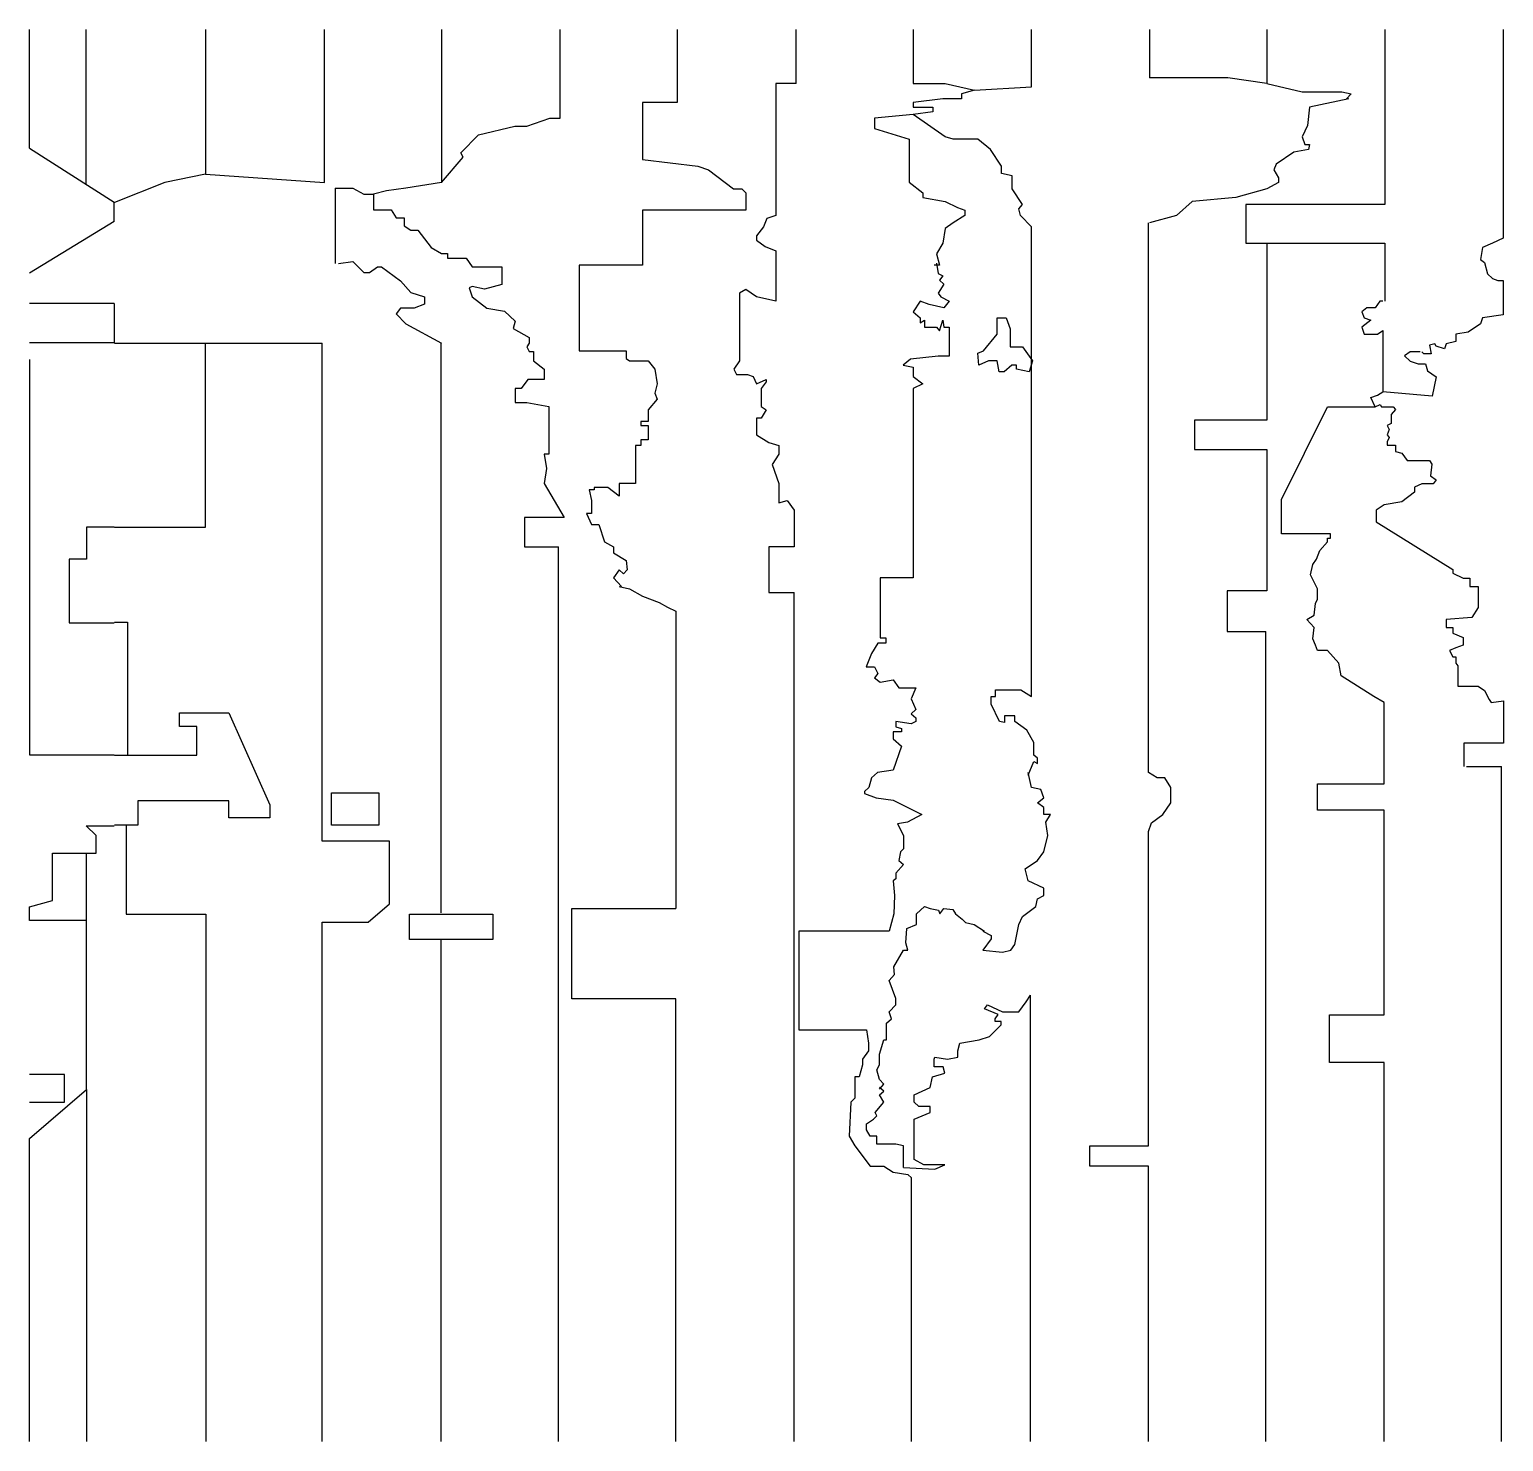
# Model space of a CAD drawing. Header units: metres. Extents: x 0 to 14290, y 0 to 7122.
# Drawn here: x 0 to 7434, y 0 to 7122 of the extents above; entities that cross this region are included whole.
import ezdxf

# ---------------------------------------------------------------- set-up
doc = ezdxf.new("R2010")
doc.units = ezdxf.units.M

msp = doc.modelspace()

# ---------------------------------------------------------------- linework, layer by layer
at = {"layer": 'BLOCK_2'}
for p, q in [((0, 6524.1), (0, 7122)), ((283.8, 7122), (283.8, 6342)), ((888, 7122), (888, 6392)), ((1488, 6350), (1488, 7122)), ((2078, 7122), (2078, 6350)), ((2676, 6674), (2676, 7122)), ((3266, 7122), (3266, 6754)), ((3866, 6850), (3866, 7122)), ((4456, 7122), (4456, 6850)), ((5053, 6833), (5053, 7122)), ((5648, 7122), (5648, 6878)), ((6240, 7122), (6240, 6850)), ((6836, 7122), (6836, 6239)), ((7432, 7122), (7432, 6070)), ((3866, 6850), (3764, 6850)), ((3764, 6850), (3764, 6184)), ((4456, 6850), (4618, 6850)), ((4618, 6850), (4766, 6816)), ((6044, 6878), (5648, 6878)), ((6240, 6850), (6044, 6878)), ((6240, 6850), (6418, 6807)), ((4606, 6772), (4456, 6754)), ((4680, 6772), (4606, 6772)), ((4700, 6772), (4680, 6772)), ((4766, 6816), (4700, 6798)), ((4700, 6798), (4700, 6772)), ((4766, 6816), (5053, 6833)), ((6418, 6807), (6618, 6807)), ((6654, 6772), (6456, 6730)), ((6618, 6807), (6666, 6798)), ((6666, 6798), (6642, 6772)), ((3266, 6754), (3092, 6754)), ((3092, 6754), (3092, 6466)), ((4456, 6694), (4262, 6674)), ((4456, 6754), (4456, 6730)), ((4456, 6730), (4556, 6730)), ((4556, 6706), (4456, 6694)), ((4617.5, 6580), (4456, 6694)), ((4556, 6730), (4556, 6706)), ((6456, 6730), (6446, 6637)), ((2264, 6590), (2448, 6634)), ((2448, 6634), (2508, 6634)), ((2508, 6634), (2624, 6674)), ((2624, 6674), (2676, 6674)), ((4262, 6674), (4262, 6622)), ((4262, 6622), (4436, 6568)), ((6446, 6637), (6418, 6580)), ((2176, 6500), (2264, 6590)), ((4436, 6568), (4436, 6352)), ((4658, 6568), (4617.5, 6580)), ((4782, 6568), (4658, 6568)), ((4846, 6517), (4782, 6568)), ((6418, 6580), (6432, 6542.5)), ((6432, 6542.5), (6456, 6542.5)), ((6456, 6542.5), (6451, 6517)), ((0, 6524.1), (427.8, 6250.9)), ((2078, 6350), (2188, 6478)), ((2188, 6478), (2176, 6500)), ((4903, 6432), (4846, 6517)), ((6376, 6504), (6288, 6442)), ((6451, 6517), (6376, 6504)), ((3092, 6466), (3370, 6432)), ((3370, 6432), (3424, 6414)), ((3424, 6414), (3550, 6318)), ((4903, 6396), (4903, 6432)), ((4956, 6384), (4903, 6396)), ((6288, 6442), (6276, 6414)), ((6276, 6414), (6300, 6374)), ((682, 6350), (428, 6250)), ((888, 6392), (682, 6350)), ((888, 6392), (1488, 6350)), ((1542, 6322), (1542, 5942)), ((1542, 6322), (1630, 6322)), ((1630, 6322), (1686, 6292)), ((1898, 6322), (1800, 6308)), ((2078, 6350), (1898, 6322)), ((4436, 6352), (4506, 6298)), ((4956, 6318), (4956, 6384)), ((6300, 6351), (6240, 6318)), ((6300, 6374), (6300, 6351)), ((427.8, 6153), (427.8, 6250.9)), ((1686, 6292), (1735, 6292)), ((1800, 6308), (1735, 6292)), ((1735, 6292), (1735, 6212)), ((3550, 6318), (3592, 6318)), ((3592, 6318), (3612, 6298)), ((3612, 6298), (3612, 6210)), ((4506, 6298), (4506, 6274)), ((4506, 6274), (4618, 6254)), ((4618, 6254), (4680, 6224)), ((5008, 6239), (4956, 6318)), ((5864, 6254), (5784, 6184)), ((6084, 6274), (5864, 6254)), ((6240, 6318), (6084, 6274)), ((1735, 6212), (1824, 6212)), ((1824, 6212), (1850, 6172)), ((1850, 6172), (1890, 6172)), ((1890, 6172), (1890, 6132)), ((3612, 6210), (3092, 6210)), ((3092, 6210), (3092, 5934)), ((3764, 6184), (3718, 6168)), ((4718, 6184), (4658, 6147)), ((4680, 6224), (4718, 6210)), ((4718, 6210), (4718, 6184)), ((4990, 6217), (5008, 6239)), ((4998, 6184), (4990, 6217)), ((5053, 6126), (4998, 6184)), ((5784, 6184), (5648, 6147)), ((6836, 6239), (6134, 6239)), ((6134, 6239), (6134, 6044)), ((427.8, 6153), (0, 5892.4)), ((1890, 6132), (1924, 6110)), ((1924, 6110), (1958, 6110)), ((1958, 6110), (2026, 6022)), ((3702, 6126), (3666, 6082)), ((3718, 6168), (3702, 6126)), ((4618, 6118), (4606, 6044)), ((4658, 6147), (4618, 6118)), ((5053, 3758), (5053, 6126)), ((5644, 3374), (5644, 6147)), ((2026, 6022), (2078, 5992)), ((3666, 6082), (3666, 6060)), ((3666, 6060), (3710, 6028)), ((3710, 6028), (3764, 6006)), ((4606, 6044), (4574, 5990)), ((6134, 6044), (6240, 6044)), ((6240, 6044), (6240, 5152)), ((6240, 6044), (6836, 6044)), ((6836, 6044), (6836, 5752)), ((7328, 6022), (7318, 5962)), ((7378, 6044), (7328, 6022)), ((7432, 6070), (7378, 6044)), ((1558, 5942), (1630, 5952)), ((1630, 5952), (1686, 5896)), ((2078, 5992), (2108, 5992)), ((2108, 5992), (2108, 5968)), ((2108, 5968), (2202, 5968)), ((2202, 5968), (2232, 5924)), ((3764, 6006), (3764, 5752)), ((4574, 5990), (4590, 5934)), ((7318, 5962), (7338, 5946)), ((1686, 5896), (1714, 5896)), ((1714, 5896), (1756, 5924)), ((1756, 5924), (1776, 5924)), ((1776, 5924), (1872, 5854)), ((2232, 5924), (2382, 5924)), ((2382, 5924), (2382, 5836)), ((3092, 5934), (2772, 5934)), ((2772, 5934), (2772, 5502)), ((4590, 5934), (4562, 5934)), ((4574, 5944), (4582, 5892)), ((4582, 5892), (4606, 5879)), ((4606, 5879), (4590, 5858)), ((7338, 5946), (7353, 5890)), ((7353, 5890), (7378, 5866)), ((1872, 5854), (1924, 5796)), ((2232, 5825), (2217, 5818.5)), ((2217, 5818.5), (2232, 5774)), ((2294, 5812), (2232, 5825)), ((2382, 5836), (2294, 5812)), ((3612, 5810), (3580, 5792)), ((3666, 5774), (3612, 5810)), ((4612, 5838), (4582, 5792)), ((4590, 5858), (4612, 5838)), ((7378, 5866), (7405, 5856)), ((7405, 5856), (7432, 5856)), ((7432, 5856), (7432, 5683)), ((427.8, 5740), (0, 5740)), ((427.8, 5740), (427.8, 5541.7)), ((1924, 5796), (1992, 5774)), ((1992, 5736), (1940, 5716)), ((1992, 5774), (1992, 5736)), ((2232, 5774), (2307, 5716)), ((3580, 5792), (3580, 5450)), ((3764, 5752), (3666, 5774)), ((4492, 5752), (4456, 5698)), ((4537, 5735), (4492, 5752)), ((4612, 5718), (4537, 5735)), ((4582, 5792), (4597, 5774)), ((4597, 5774), (4638, 5752)), ((4638, 5752), (4612, 5718)), ((6810, 5752), (6786, 5718)), ((6826, 5752), (6810, 5752)), ((1872, 5716), (1850, 5688)), ((1850, 5688), (1898, 5638)), ((1940, 5716), (1872, 5716)), ((2307, 5716), (2396, 5702)), ((2396, 5702), (2450, 5650)), ((2450, 5650), (2440, 5614)), ((4456, 5698), (4492, 5668)), ((4492, 5668), (4492, 5642)), ((4492, 5642), (4514.5, 5655)), ((4514.5, 5655), (4514.5, 5621)), ((4589.5, 5602), (4606, 5655)), ((4606, 5655), (4612, 5621)), ((4880, 5586), (4880, 5668)), ((4880, 5668), (4926, 5668)), ((4926, 5668), (4946, 5611.5)), ((6744, 5718), (6720, 5698)), ((6720, 5698), (6732, 5668)), ((6765, 5655), (6720, 5621)), ((6732, 5668), (6765, 5655)), ((6786, 5718), (6744, 5718)), ((7328, 5668), (7318, 5638)), ((7432, 5683), (7328, 5668)), ((1898, 5638), (2078, 5540)), ((2440, 5614), (2520, 5568)), ((4514.5, 5621), (4574, 5621)), ((4574, 5621), (4589.5, 5602)), ((4612, 5621), (4638, 5621)), ((4638, 5621), (4638, 5474)), ((4812, 5502), (4880, 5586)), ((4946, 5611.5), (4946, 5522)), ((6720, 5621), (6732, 5586)), ((6732, 5586), (6798, 5586)), ((6798, 5586), (6826, 5603.5)), ((6826, 5603.5), (6826, 5294)), ((7256, 5594.7), (7194, 5586)), ((7194, 5586), (7194, 5548)), ((7318, 5638), (7256, 5594.7)), ((427.8, 5541.7), (0, 5541.7)), ((428, 5540), (886, 5540)), ((886, 5540), (886, 4610)), ((886, 5540), (1476, 5540)), ((1476, 3028), (1476, 5540)), ((2076, 2666), (2076, 5540)), ((2520, 5540), (2508, 5522)), ((2508, 5522), (2520, 5498)), ((2520, 5568), (2520, 5540)), ((2772, 5502), (3010, 5502)), ((3010, 5502), (3010, 5462)), ((4782, 5490), (4812, 5502)), ((4946, 5522), (5008, 5522)), ((5008, 5522), (5058, 5450)), ((7087, 5536), (7060, 5530)), ((7060, 5530), (7069, 5486)), ((7094, 5524), (7087, 5536)), ((7136, 5512), (7094, 5524)), ((7145.1, 5536), (7136, 5512)), ((7194, 5548), (7145.1, 5536)), ((0, 5458), (0, 3464)), ((2520, 5498), (2542, 5498)), ((2542, 5498), (2542, 5450)), ((2542, 5450), (2596, 5408)), ((3010, 5462), (3026, 5450)), ((3026, 5450), (3120, 5450)), ((3120, 5450), (3154, 5408)), ((3580, 5450), (3552, 5408)), ((4444, 5459.5), (4406, 5429)), ((4406, 5429), (4456, 5418.5)), ((4582, 5474), (4444, 5459.5)), ((4638, 5474), (4582, 5474)), ((4788, 5429), (4782, 5490)), ((4836, 5450), (4788, 5429)), ((4880, 5450), (4836, 5450)), ((4890, 5395), (4880, 5450)), ((4954, 5429), (4916, 5395)), ((4977, 5429), (4954, 5429)), ((4977, 5408), (4977, 5429)), ((5058, 5450), (5042, 5395)), ((6964, 5496), (6935, 5476)), ((6935, 5476), (6964, 5448.8)), ((7014, 5496), (6964, 5496)), ((6964, 5448.8), (7003.5, 5436)), ((7003.5, 5436), (7014, 5436)), ((7014, 5436), (7041, 5436)), ((7032, 5486), (7022, 5496)), ((7069, 5486), (7032, 5486)), ((7041, 5436), (7050.5, 5400)), ((2514, 5356), (2480, 5312)), ((2596, 5356), (2514, 5356)), ((2596, 5408), (2596, 5356)), ((3154, 5408), (3166, 5334)), ((3552, 5408), (3566, 5382)), ((3566, 5382), (3622, 5382)), ((3622, 5382), (3650, 5371)), ((3650, 5371), (3666, 5334)), ((3666, 5334), (3715, 5356)), ((3715, 5356), (3715, 5345)), ((4456, 5418.5), (4456, 5371)), ((4456, 5371), (4506, 5334)), ((4916, 5395), (4890, 5395)), ((5042, 5395), (4977, 5408)), ((7050.5, 5400), (7094, 5370)), ((7094, 5370), (7073.5, 5272)), ((2480, 5312), (2450, 5312)), ((2450, 5312), (2450, 5240)), ((3166, 5334), (3154, 5288)), ((3154, 5288), (3166, 5258)), ((3715, 5345), (3690.5, 5311)), ((3690.5, 5311), (3690.5, 5220)), ((4506, 5334), (4456, 5311)), ((4456, 5311), (4456, 4356)), ((6798, 5278), (6826, 5294)), ((7073.5, 5272), (6826, 5294)), ((2450, 5240), (2508, 5240)), ((2508, 5240), (2620, 5220)), ((2620, 5220), (2620, 4980)), ((3166, 5258), (3120, 5204)), ((3120, 5204), (3120, 5144)), ((3690.5, 5220), (3715, 5204)), ((3715, 5204), (3690.5, 5162)), ((6314, 4752), (6546, 5218)), ((6546, 5218), (6786, 5218)), ((6765, 5266), (6798, 5278)), ((6786, 5218), (6765, 5266)), ((6786, 5218), (6812, 5230)), ((6812, 5230), (6818, 5218)), ((6818, 5218), (6878, 5218)), ((6890, 5206), (6868, 5180)), ((6878, 5218), (6890, 5206)), ((3120, 5144), (3084, 5144)), ((3084, 5144), (3084, 5124)), ((3690.5, 5162), (3666, 5162)), ((3666, 5162), (3666, 5078)), ((6240, 5152), (5876, 5152)), ((5876, 5152), (5876, 5004)), ((6868, 5134), (6848, 5124)), ((6868, 5180), (6868, 5134)), ((3084, 5124), (3120, 5124)), ((3120, 5124), (3120, 5052)), ((3666, 5078), (3728, 5038)), ((6848, 5124), (6858, 5104)), ((6858, 5104), (6848, 5078)), ((6848, 5078), (6858, 5064)), ((6858, 5064), (6848, 5042)), ((3084, 5024), (3056, 5024)), ((3056, 5024), (3056, 4832)), ((3120, 5052), (3084, 5052)), ((3084, 5052), (3084, 5024)), ((3728, 5038), (3780, 5024)), ((3780, 5024), (3780, 4980)), ((5876, 5004), (6240, 5004)), ((6240, 5004), (6240, 4290)), ((6848, 5042), (6848, 5026)), ((6848, 5026), (6890, 5026)), ((6890, 5026), (6890, 4994)), ((6890, 4994), (6922, 4985)), ((6922, 4985), (6948, 4948)), ((2620, 4980), (2596, 4980)), ((2596, 4980), (2608, 4908)), ((2608, 4908), (2596, 4832)), ((3780, 4980), (3746, 4928)), ((3746, 4928), (3780, 4832)), ((6948, 4948), (7022, 4948)), ((7022, 4948), (7060, 4948)), ((7060, 4948), (7072, 4930)), ((7072, 4930), (7066, 4870)), ((7066, 4870), (7094, 4850)), ((7094, 4850), (7080, 4830)), ((2596, 4832), (2696, 4660)), ((2848, 4800), (2822, 4800)), ((2822, 4800), (2835, 4746)), ((2916, 4812), (2848, 4812)), ((2848, 4812), (2848, 4800)), ((2974, 4768), (2916, 4812)), ((3056, 4832), (2974, 4832)), ((2974, 4832), (2974, 4768)), ((3780, 4832), (3780, 4734)), ((6985, 4788), (6922, 4740)), ((7022, 4830), (6985, 4814)), ((6985, 4814), (6985, 4788)), ((7080, 4830), (7022, 4830)), ((2835, 4746), (2835, 4680)), ((3780, 4734), (3822, 4746)), ((3822, 4746), (3856, 4698)), ((3856, 4698), (3856, 4512)), ((6314, 4578), (6314, 4752)), ((6832, 4724), (6792, 4698)), ((6792, 4698), (6792, 4638)), ((6922, 4740), (6832, 4724)), ((427.8, 4612), (287.8, 4612)), ((287.8, 4612), (287.8, 4450)), ((886, 4610), (428, 4610)), ((2696, 4660), (2497, 4660)), ((2497, 4660), (2497, 4512)), ((2835, 4680), (2810, 4680)), ((2810, 4680), (2835, 4626)), ((2835, 4626), (2872, 4626)), ((2872, 4626), (2900, 4538)), ((6792, 4638), (7178, 4398)), ((2900, 4538), (2945, 4512)), ((6562, 4578), (6314, 4578)), ((6508, 4494), (6546, 4538)), ((6546, 4538), (6546, 4556)), ((6546, 4556), (6562, 4556)), ((6562, 4556), (6562, 4578)), ((2497, 4512), (2668, 4512)), ((2668, 0), (2668, 4512)), ((2945, 4512), (2945, 4482)), ((2945, 4482), (3010, 4444)), ((3856, 4512), (3728, 4512)), ((3728, 4512), (3728, 4282)), ((6491, 4450), (6508, 4494)), ((287.8, 4450), (199.8, 4450)), ((199.8, 4450), (199.8, 4130)), ((2974, 4396), (2945, 4356)), ((2996, 4376), (2974, 4396)), ((3015, 4396), (2996, 4376)), ((3010, 4444), (3015, 4396)), ((6460.5, 4372), (6472, 4424)), ((6472, 4424), (6491, 4450)), ((7178, 4398), (7178, 4380)), ((2945, 4356), (2985, 4312)), ((2974, 4312), (3026, 4300)), ((4456, 4356), (4290, 4356)), ((4290, 4356), (4290, 4054)), ((6496, 4300), (6460.5, 4372)), ((7178, 4380), (7230, 4354)), ((7230, 4354), (7264, 4354)), ((7264, 4354), (7264, 4312)), ((7264, 4312), (7306, 4312)), ((7306, 4312), (7306, 4206)), ((3026, 4300), (3092, 4264)), ((3092, 4264), (3176, 4232)), ((3728, 4282), (3856, 4282)), ((3856, 0), (3856, 4282)), ((6240, 4290), (6040, 4290)), ((6040, 4290), (6040, 4086)), ((6486, 4226), (6496, 4248)), ((6496, 4248), (6496, 4300)), ((3176, 4232), (3218, 4208)), ((3218, 4208), (3260, 4188)), ((3260, 4188), (3260, 2688)), ((6442, 4146), (6479, 4168)), ((6479, 4168), (6486, 4226)), ((7306, 4206), (7274, 4157)), ((199.8, 4130), (427.8, 4130)), ((428, 4132), (494, 4132)), ((494, 4132), (494, 3462)), ((6479, 4106), (6442, 4146)), ((6472, 4048), (6479, 4106)), ((7274, 4157), (7145.1, 4146)), ((7145.1, 4146), (7145.1, 4106)), ((7145.1, 4106), (7178, 4106)), ((7178, 4106), (7178, 4077)), ((4278, 4026), (4246, 3974)), ((4318, 4026), (4278, 4026)), ((4290, 4054), (4318, 4054)), ((4318, 4054), (4318, 4026)), ((6040, 4086), (6236, 4086)), ((6236, 0), (6236, 4086)), ((6486, 4016), (6472, 4048)), ((6496, 3990), (6486, 4016)), ((7178, 4077), (7230, 4056)), ((7230, 4016), (7194, 4003)), ((7230, 4056), (7230, 4016)), ((4246, 3974), (4220, 3908)), ((6546, 3990), (6496, 3990)), ((6604, 3926), (6546, 3990)), ((7194, 4003), (7161.6, 3990)), ((7161.6, 3990), (7177.8, 3958)), ((7177.8, 3958), (7194, 3958)), ((7194, 3958), (7194, 3926)), ((4220, 3908), (4262, 3908)), ((4262, 3908), (4278, 3874)), ((4278, 3874), (4262, 3852)), ((6616, 3862), (6604, 3926)), ((7194, 3926), (7204, 3912)), ((7204, 3912), (7204, 3810)), ((4262, 3852), (4290, 3830)), ((4290, 3830), (4356, 3841)), ((4356, 3841), (4384, 3802)), ((4384, 3802), (4470, 3802)), ((4470, 3802), (4446, 3746)), ((4871.4, 3758), (4871.4, 3792)), ((4871.4, 3792), (4999, 3792)), ((4999, 3792), (5053, 3758)), ((6780, 3758), (6616, 3862)), ((7204, 3810), (7264, 3810)), ((7264, 3810), (7306, 3810)), ((7306, 3810), (7338, 3788)), ((4446, 3746), (4470, 3692)), ((4850.8, 3719), (4850.8, 3758)), ((4850.8, 3758), (4871.4, 3758)), ((4892, 3632), (4850.8, 3719)), ((6832, 3728), (6780, 3758)), ((6832, 3316.5), (6832, 3728)), ((7338, 3788), (7362, 3743)), ((7362, 3743), (7372, 3728)), ((7372, 3728), (7434, 3735.5)), ((7434, 3735.5), (7434, 3522.3)), ((756, 3606), (756, 3676)), ((756, 3676), (1006, 3676)), ((1006, 3676), (1212, 3212)), ((4470, 3692), (4446, 3670)), ((4446, 3670), (4470, 3650)), ((4470, 3650), (4470, 3632)), ((4970, 3660), (4918, 3660)), ((4918, 3660), (4918, 3626)), ((4970, 3632), (4970, 3660)), ((844, 3606), (756, 3606)), ((844, 3462), (844, 3606)), ((4398, 3580), (4356, 3580)), ((4356, 3580), (4356, 3544)), ((4446, 3620), (4370, 3632)), ((4370, 3632), (4370, 3604)), ((4370, 3604), (4398, 3596)), ((4398, 3596), (4398, 3580)), ((4470, 3632), (4446, 3620)), ((4918, 3626), (4892, 3632)), ((5029.5, 3588), (4970, 3632)), ((5066, 3526), (5029.5, 3588)), ((4356, 3544), (4398, 3508)), ((4398, 3508), (4356, 3386)), ((5066, 3462), (5066, 3526)), ((7434, 3522.3), (7234, 3522.3)), ((7234, 3522.3), (7234, 3404)), ((0, 3464), (427.8, 3464)), ((428, 3462), (494, 3462)), ((494, 3462), (844, 3462)), ((5037, 3361), (5066, 3430)), ((5084, 3447), (5066, 3462)), ((5066, 3430), (5084, 3420)), ((5084, 3420), (5084, 3447)), ((4246, 3348), (4233, 3298)), ((4276, 3374), (4246, 3348)), ((4356, 3386), (4276, 3374)), ((5053, 3298), (5037, 3374)), ((5687, 3348), (5644, 3374)), ((5726, 3348), (5687, 3348)), ((5756, 3298), (5726, 3348)), ((7247, 3404), (7424, 3404)), ((7424, 0), (7424, 3404)), ((1524, 3272), (1762, 3272)), ((1524, 3108), (1524, 3272)), ((1762, 3272), (1762, 3108)), ((4233, 3298), (4212, 3278)), ((4212, 3278), (4212, 3268)), ((5100, 3288), (5053, 3298)), ((5116, 3246), (5100, 3288)), ((5756, 3222), (5756, 3298)), ((6496, 3184), (6496, 3316.5)), ((6496, 3316.5), (6832, 3316.5)), ((1006, 3232), (546, 3232)), ((546, 3232), (546, 3108)), ((1006, 3146), (1006, 3232)), ((1212, 3212), (1212, 3146)), ((4212, 3268), (4270, 3246)), ((4270, 3246), (4356, 3234)), ((4356, 3234), (4500, 3162)), ((5084, 3222), (5116, 3246)), ((5116, 3198), (5084, 3222)), ((5116, 3162), (5116, 3198)), ((5716, 3162), (5756, 3222)), ((1212, 3146), (1006, 3146)), ((4428, 3124), (4377, 3116)), ((4500, 3162), (4428, 3124)), ((5150, 3162), (5116, 3162)), ((5126, 3124), (5150, 3162)), ((5136, 3056), (5126, 3124)), ((5658, 3120), (5716, 3162)), ((6832, 3184), (6496, 3184)), ((6832, 2152), (6832, 3184)), ((335.8, 3056), (285.8, 3106)), ((285.8, 3106), (427.8, 3106)), ((335.8, 2968), (335.8, 3056)), ((487, 3108), (428, 3108)), ((546, 3108), (487, 3108)), ((487, 3108), (487, 2660)), ((1762, 3108), (1524, 3108)), ((4377, 3116), (4408, 3056)), ((4408, 3056), (4408, 2990)), ((5116, 2974), (5136, 3056)), ((5644, 3076), (5658, 3120)), ((5644, 1492), (5644, 3076)), ((1816, 3028), (1476, 3028)), ((1816, 2712), (1816, 3028)), ((4392.5, 2974), (4384, 2930)), ((4408, 2990), (4392.5, 2974)), ((5084, 2930), (5116, 2974)), ((115.8, 2728), (115.8, 2968)), ((115.8, 2968), (287.8, 2968)), ((287.8, 2628), (287.8, 2968)), ((287.8, 2968), (335.8, 2968)), ((4408, 2910), (4370, 2866)), ((4384, 2930), (4408, 2910)), ((5022, 2888), (5084, 2930)), ((4370, 2838), (4356, 2828)), ((4356, 2828), (4363, 2754)), ((4370, 2866), (4370, 2838)), ((5037, 2828), (5022, 2888)), ((5116, 2791), (5037, 2828)), ((4363, 2754), (4359.5, 2662)), ((5084, 2738), (5116, 2754)), ((5116, 2754), (5116, 2791)), ((0, 2696), (115.8, 2728)), ((0, 2628), (0, 2696)), ((1708, 2620), (1816, 2712)), ((2736, 2232), (2736, 2688)), ((2736, 2688), (3260, 2688)), ((4474, 2662), (4514, 2698)), ((4514, 2698), (4542, 2688)), ((4542, 2688), (4585, 2680)), ((4585, 2680), (4591, 2662)), ((4591, 2662), (4612, 2688)), ((4612, 2688), (4656, 2684)), ((4656, 2684), (4670, 2662)), ((5008, 2648.5), (5076, 2698)), ((5076, 2698), (5084, 2738)), ((287.8, 2628), (0, 2628)), ((287.8, 1776), (287.8, 2628)), ((487, 2660), (890, 2660)), ((890, 2660), (890, 0)), ((1476, 0), (1476, 2620)), ((1476, 2620), (1708, 2620)), ((1916, 2660), (2336, 2660)), ((1916, 2532), (1916, 2660)), ((2336, 2660), (2336, 2532)), ((4359.5, 2662), (4336, 2574)), ((4424.5, 2588), (4474, 2608)), ((4474, 2608), (4474, 2662)), ((4670, 2662), (4704, 2635)), ((4704, 2635), (4720, 2618)), ((4720, 2618), (4764, 2608)), ((4764, 2608), (4816, 2574)), ((4970, 2507), (4990, 2608)), ((4990, 2608), (5008, 2648.5)), ((2076, 2532), (1916, 2532)), ((2076, 0), (2076, 2532)), ((2336, 2532), (2076, 2532)), ((4336, 2574), (3880, 2574)), ((3880, 2574), (3880, 2076)), ((4419, 2516), (4424.5, 2588)), ((4808, 2574), (4850.8, 2552)), ((4850.8, 2536), (4808, 2478)), ((4850.8, 2552), (4850.8, 2536)), ((4359.5, 2394), (4408, 2478)), ((4408, 2478), (4430, 2478)), ((4430, 2478), (4419, 2516)), ((4808, 2478), (4908, 2468)), ((4908, 2468), (4949, 2478)), ((4949, 2478), (4970, 2507)), ((4363, 2356), (4359.5, 2394)), ((4334.9, 2325), (4363, 2356)), ((4370, 2235), (4334.9, 2325)), ((3260, 2232), (2736, 2232)), ((3260, 0), (3260, 2232)), ((4370, 2202), (4370, 2235)), ((5026, 2218), (5048, 2252)), ((5048, 0), (5048, 2252)), ((4336, 2168), (4370, 2202)), ((4347.8, 2132), (4336, 2168)), ((4816, 2182), (4832, 2202)), ((4885.5, 2154), (4816, 2182)), ((4832, 2202), (4908, 2168)), ((4908, 2168), (4990, 2168)), ((4990, 2168), (5026, 2218)), ((4322, 2110), (4347.8, 2132)), ((4322, 2026), (4322, 2110)), ((4842, 2043), (4900, 2102)), ((4871, 2132), (4885.5, 2154)), ((4871, 2118), (4871, 2132)), ((4900, 2118), (4871, 2118)), ((4900, 2102), (4900, 2118)), ((6556, 1912), (6556, 2152)), ((6556, 2152), (6832, 2152)), ((3880, 2076), (4222, 2076)), ((4222, 2076), (4232, 2010)), ((4232, 2010), (4232, 1970)), ((4286.8, 1954), (4308, 2026)), ((4308, 2026), (4322, 2026)), ((4682, 1970), (4692, 2010)), ((4692, 2010), (4790, 2026)), ((4790, 2026), (4842, 2043)), ((4232, 1970), (4202, 1928)), ((4286.8, 1900), (4286.8, 1954)), ((4563, 1928), (4566, 1938)), ((4566, 1938), (4630, 1928)), ((4630, 1928), (4682, 1938)), ((4682, 1938), (4682, 1970)), ((4202, 1900), (4184, 1840)), ((4202, 1928), (4202, 1900)), ((4274, 1874), (4286.8, 1900)), ((4286.8, 1826), (4274, 1874)), ((4563, 1890), (4563, 1928)), ((4608, 1890), (4563, 1890)), ((4616, 1858), (4608, 1890)), ((6832, 1912), (6556, 1912)), ((6832, 0), (6832, 1912)), ((175.8, 1852), (0, 1852)), ((175.8, 1712), (175.8, 1852)), ((4184, 1840), (4162, 1840)), ((4162, 1840), (4162, 1732)), ((4308, 1802), (4286.8, 1826)), ((4286.8, 1776.5), (4308, 1802)), ((4308, 1767), (4286.8, 1786)), ((4462, 1748), (4542, 1786)), ((4542, 1786), (4554, 1840)), ((4554, 1840), (4616, 1858)), ((0, 1528), (287.8, 1776)), ((0, 1712), (175.8, 1712)), ((287.8, 1776), (287.8, 0)), ((4142, 1712), (4134, 1540)), ((4162, 1732), (4142, 1712)), ((4265.5, 1660), (4308, 1712)), ((4286.8, 1748), (4308, 1767)), ((4308, 1712), (4286.8, 1748)), ((4462, 1712), (4462, 1748)), ((4486, 1690), (4462, 1712)), ((4257, 1626), (4274, 1643)), ((4274, 1643), (4265.5, 1660)), ((4462, 1626), (4542, 1660)), ((4542, 1690), (4486, 1690)), ((4542, 1660), (4542, 1690)), ((4222, 1602), (4257, 1626)), ((4222, 1572), (4222, 1602)), ((4240, 1540), (4222, 1572)), ((4462, 1422), (4462, 1626)), ((0, 0), (0, 1528)), ((4134, 1540), (4162, 1492)), ((4162, 1492), (4240, 1388)), ((4274, 1540), (4240, 1540)), ((4274, 1500), (4274, 1540)), ((4370, 1500), (4274, 1500)), ((4408, 1492), (4370, 1500)), ((4408, 1382), (4408, 1492)), ((5348, 1388), (5348, 1492)), ((5348, 1492), (5644, 1492)), ((4510, 1396), (4462, 1422)), ((4240, 1388), (4308, 1388)), ((4308, 1388), (4356, 1358)), ((4356, 1358), (4430, 1346)), ((4408, 1382), (4566, 1373)), ((4430, 1346), (4448, 1330)), ((4616, 1396), (4510, 1396)), ((4566, 1373), (4616, 1396)), ((5644, 1388), (5348, 1388)), ((5644, 0), (5644, 1388)), ((4448, 0), (4448, 1330))]:
    msp.add_line(p, q, dxfattribs=at)

doc.saveas('drawing.dxf')
